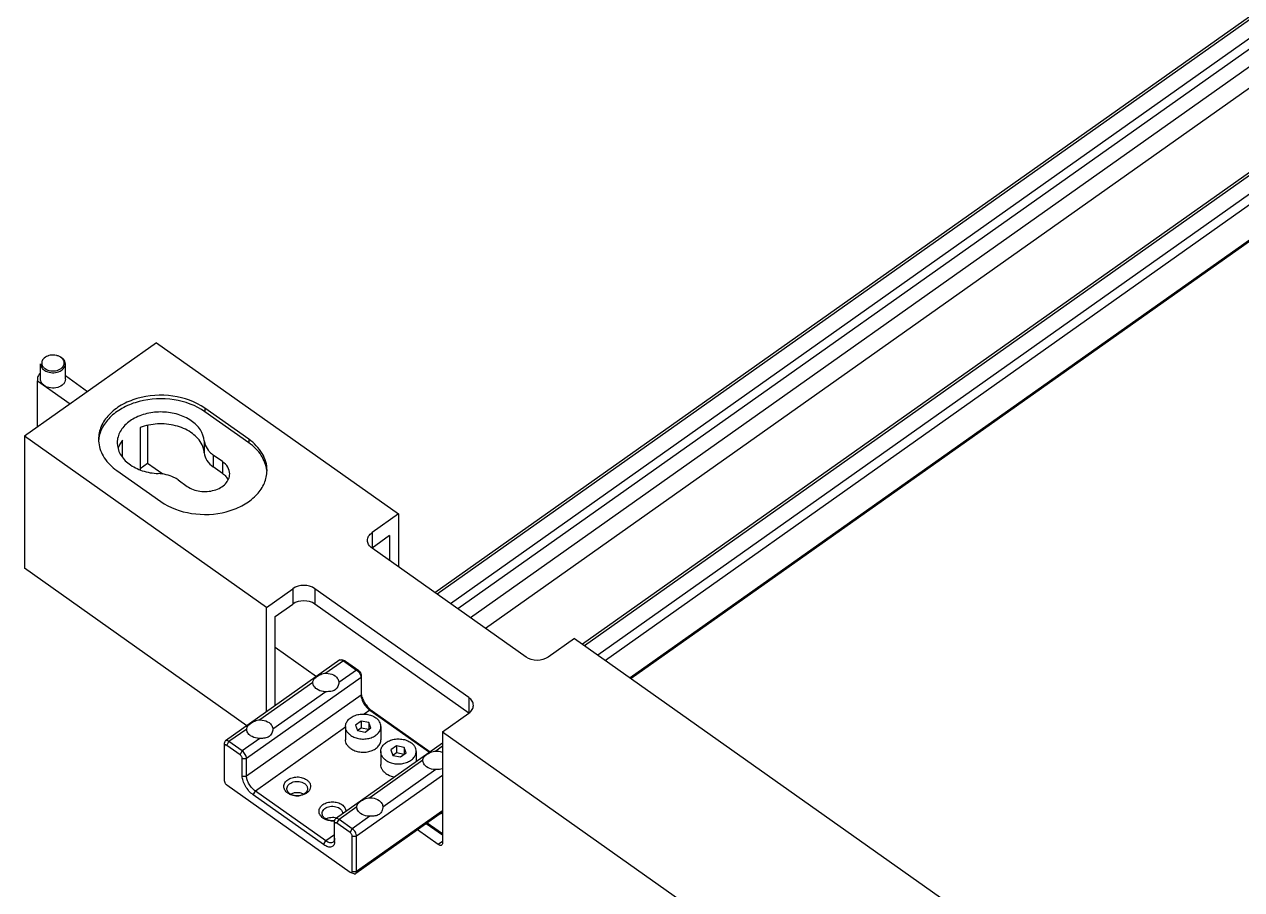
# Model space of a CAD drawing. Header units: millimetres. Extents: x 562 to 17351, y 2396 to 6995.
# Drawn here: x 8824.9 to 9020.4, y 3117.8 to 3256.8 of the extents above; entities that cross this region are included whole.
import ezdxf

# ---------------------------------------------------------------- set-up
doc = ezdxf.new("R2010")
doc.units = ezdxf.units.MM
doc.layers.add('02___PRT_ALL_AXES', color=7, linetype='Continuous')

msp = doc.modelspace()

# ---------------------------------------------------------------- linework, layer by layer
at = {"color": 7, "linetype": 'Continuous'}
for p, q in [((9276.478, 3438.18), (8890.831, 3165.487)), ((9279.884, 3435.364), (8894.525, 3162.874)), ((9279.884, 3432.535), (8896.525, 3161.46)), ((9277.397, 3427.363), (8898.939, 3159.753)), ((9292.965, 3424.839), (8914.519, 3157.237)), ((9292.965, 3419.614), (8918.213, 3154.624)), ((9292.965, 3413.957), (8922.213, 3151.796)), ((9292.965, 3413.732), (8922.372, 3151.683)), ((8846.074, 3205.635), (8884.965, 3178.135)), ((8826.957, 3192.117), (8826.957, 3199.518)), ((8853.852, 3195.135), (8853.852, 3194.569)), ((8860.923, 3190.135), (8853.852, 3195.135)), ((8860.923, 3189.569), (8853.852, 3194.569)), ((8843.452, 3192.014), (8843.452, 3185.263)), ((8844.659, 3192.346), (8844.659, 3186.25)), ((8824.86, 3190.635), (8824.86, 3169.421)), ((8863.751, 3163.135), (8824.86, 3190.635)), ((8840.623, 3187.278), (8840.623, 3190.014)), ((8860.923, 3190.135), (8860.923, 3189.569)), ((8853.767, 3189.879), (8853.767, 3187.97)), ((8844.659, 3186.25), (8843.452, 3185.396)), ((8847.09, 3184.531), (8844.659, 3186.25)), ((8855.222, 3187.6), (8855.222, 3185.691)), ((8856.68, 3186.569), (8855.222, 3187.6)), ((8856.68, 3186.569), (8856.68, 3184.66)), ((8839.71, 3185.135), (8846.781, 3180.135)), ((8856.68, 3184.66), (8855.222, 3185.691)), ((8849.565, 3183.6), (8851.023, 3182.569)), ((8884.965, 3178.135), (8880.722, 3175.135)), ((8884.965, 3178.135), (8884.965, 3169.635)), ((8880.722, 3175.135), (8880.722, 3172.66)), ((8883.55, 3174.66), (8880.722, 3172.66)), ((8883.55, 3174.66), (8883.55, 3170.635)), ((8905.471, 3155.135), (8880.722, 3172.635)), ((8860.628, 3144.13), (8824.86, 3169.421)), ((8863.751, 3163.135), (8867.994, 3166.135)), ((8867.994, 3166.135), (8867.994, 3163.66)), ((8871.529, 3166.135), (8871.529, 3163.66)), ((8896.278, 3148.635), (8871.529, 3166.135)), ((8863.751, 3146.339), (8863.751, 3163.135)), ((8865.166, 3161.66), (8867.994, 3163.66)), ((8896.278, 3146.16), (8871.529, 3163.66)), ((8865.166, 3147.339), (8865.166, 3161.66)), ((8865.166, 3156.75), (8871.82, 3152.044)), ((8913.249, 3158.135), (8909.006, 3155.135)), ((8913.249, 3158.135), (9012.244, 3088.135)), ((8875.548, 3154.68), (8857.164, 3141.68)), ((8876.126, 3154.571), (8873.276, 3152.556)), ((8878.247, 3153.071), (8875.397, 3151.056)), ((8876.361, 3154.53), (8875.89, 3154.697)), ((8876.126, 3154.571), (8878.247, 3153.071)), ((8876.479, 3154.467), (8876.126, 3154.571)), ((8876.361, 3154.53), (8876.479, 3154.467)), ((8876.479, 3154.467), (8878.601, 3152.967)), ((8878.601, 3152.967), (8878.247, 3153.071)), ((8878.954, 3151.864), (8860.569, 3138.864)), ((8878.954, 3152.364), (8878.954, 3149.035)), ((8878.954, 3149.035), (8860.569, 3136.035)), ((8896.278, 3148.635), (8896.278, 3146.16)), ((8880.368, 3146.621), (8879.481, 3145.994)), ((8880.368, 3146.621), (8889.937, 3139.855)), ((8880.722, 3146.518), (8880.368, 3146.621)), ((8880.722, 3146.518), (8890.041, 3139.928)), ((8892.036, 3143.135), (8896.278, 3146.135)), ((8860.591, 3143.586), (8857.741, 3141.571)), ((8876.468, 3143.863), (8861.984, 3133.621)), ((8878.974, 3144.874), (8878.062, 3144.229)), ((8878.062, 3144.229), (8878.396, 3143.348)), ((8878.396, 3143.348), (8879.642, 3143.111)), ((8878.974, 3143.742), (8878.411, 3143.345)), ((8878.974, 3144.874), (8878.974, 3143.742)), ((8880.22, 3144.638), (8878.974, 3144.874)), ((8880.204, 3143.509), (8878.974, 3143.742)), ((8879.642, 3143.111), (8880.554, 3143.756)), ((8880.22, 3144.638), (8880.22, 3143.52)), ((8880.554, 3143.756), (8880.22, 3144.638)), ((8892.036, 3143.135), (8892.036, 3125.245)), ((8892.036, 3143.135), (8991.031, 3073.135)), ((8857.034, 3135.207), (8857.034, 3141.364)), ((8857.387, 3140.967), (8857.741, 3141.571)), ((8859.862, 3140.071), (8857.741, 3141.571)), ((8862.712, 3142.086), (8859.862, 3140.071)), ((8892.036, 3141.339), (8874.841, 3129.18)), ((8859.509, 3139.467), (8857.387, 3140.967)), ((8859.509, 3139.467), (8859.862, 3140.071)), ((8884.631, 3140.874), (8883.718, 3140.229)), ((8883.718, 3140.229), (8884.052, 3139.348)), ((8884.052, 3139.348), (8885.298, 3139.111)), ((8884.631, 3139.742), (8884.068, 3139.345)), ((8884.631, 3140.874), (8884.631, 3139.742)), ((8885.877, 3140.638), (8884.631, 3140.874)), ((8885.861, 3139.509), (8884.631, 3139.742)), ((8885.298, 3139.111), (8886.211, 3139.756)), ((8886.211, 3139.756), (8885.877, 3140.638)), ((8885.877, 3140.638), (8885.877, 3139.52)), ((8892.036, 3140.821), (8890.954, 3140.056)), ((8859.862, 3136.035), (8859.862, 3138.864)), ((8859.862, 3138.864), (8860.569, 3138.864)), ((8860.569, 3136.035), (8860.569, 3138.864)), ((8859.862, 3136.035), (8860.569, 3136.035)), ((8892.036, 3136.114), (8878.247, 3126.364)), ((8857.387, 3134.603), (8877.186, 3120.603)), ((8861.63, 3133.018), (8861.984, 3133.621)), ((8873.297, 3125.621), (8861.984, 3133.621)), ((8872.944, 3125.018), (8861.63, 3133.018)), ((8878.268, 3131.086), (8875.419, 3129.071)), ((8880.39, 3129.586), (8877.54, 3127.571)), ((8892.036, 3130.232), (8878.117, 3120.39)), ((8892.036, 3130.457), (8878.247, 3120.707)), ((8874.711, 3125.535), (8874.711, 3128.864)), ((8875.065, 3128.467), (8875.419, 3129.071)), ((8877.186, 3126.967), (8875.065, 3128.467)), ((8877.54, 3127.571), (8875.419, 3129.071)), ((8877.186, 3126.967), (8877.54, 3127.571)), ((8891.328, 3125.038), (8888.009, 3127.385)), ((8892.036, 3126.538), (8889.423, 3128.385)), ((8892.036, 3126.75), (8889.573, 3128.491)), ((8872.944, 3125.018), (8873.297, 3125.621)), ((8874.711, 3126.621), (8873.297, 3125.621)), ((8877.54, 3120.707), (8877.54, 3126.364)), ((8877.54, 3126.364), (8878.247, 3126.364)), ((8878.247, 3120.707), (8878.247, 3126.364)), ((8892.036, 3125.538), (8891.328, 3125.038)), ((8877.186, 3120.603), (8877.304, 3120.54)), ((8877.304, 3120.54), (8877.776, 3120.374)), ((8877.54, 3120.707), (8878.247, 3120.707))]:
    msp.add_line(p, q, dxfattribs=at)
for centre, radius, start, end in [((8829.457, 3201.125), 2.532, 88.18705, 94.73329), ((8829.397, 3201.413), 2.237, 105.30595, 107.91635), ((8829.501, 3201.363), 2.29, 73.64862, 76.64474), ((8841.787, 3190.134), 5.006, 179.99627, 186.34594), ((8843.303, 3189.569), 3.522, 171.71982, 179.99494), ((8843.346, 3189.562), 3.566, 168.3833, 171.71418), ((8843.515, 3187.613), 3.739, 160.48877, 164.51294), ((8843.724, 3187.535), 3.962, 153.0691, 160.43979), ((8857.134, 3190.544), 3.495, 218.3718, 220.59636), ((8858.824, 3185.136), 5.028, 353.60323, 359.98333), ((8855.237, 3182.372), 2.687, 35.82479, 38.31421), ((8868.516, 3135.242), 2.361, 244.23264, 245.3302), ((8868.701, 3135.886), 3.035, 265.61615, 269.44631), ((8868.701, 3135.885), 3.034, 269.44176, 273.01468), ((8868.702, 3135.871), 3.02, 273.01721, 274.60457), ((8875.181, 3130.018), 0.827, 359.09334, 359.99965), ((8891.035, 3132.788), 2.909, 282.03964, 290.42742), ((8874.172, 3131.242), 2.361, 244.23264, 245.3302), ((8874.358, 3131.886), 3.035, 265.61615, 269.44631), ((8874.358, 3131.885), 3.034, 269.44176, 273.01468), ((8874.359, 3131.871), 3.02, 273.01721, 274.60457), ((8874.36, 3131.852), 3.001, 274.60335, 276.72338)]:
    msp.add_arc(centre, radius, start, end, dxfattribs=at)
for points in [[(8829.248, 3203.649), (8829.099, 3203.636), (8828.95, 3203.611), (8828.806, 3203.571)], [(8830.03, 3203.591), (8829.869, 3203.629), (8829.703, 3203.651), (8829.537, 3203.656)], [(8840.623, 3190.014), (8840.459, 3189.8), (8840.313, 3189.57), (8840.191, 3189.329)], [(8857.415, 3183.944), (8857.488, 3183.843), (8857.554, 3183.737), (8857.611, 3183.626)], [(8871.529, 3166.135), (8871.028, 3166.489), (8869.762, 3166.816), (8868.495, 3166.489), (8867.994, 3166.135)], [(8871.529, 3163.66), (8871.028, 3164.014), (8869.762, 3164.341), (8868.495, 3164.014), (8867.994, 3163.66)], [(8909.006, 3155.135), (8908.505, 3154.78), (8907.238, 3154.454), (8905.972, 3154.78), (8905.471, 3155.135)]]:
    msp.add_open_spline(points, degree=3, dxfattribs=at)
for points, knots in [([(8827.457, 3202.243), (8827.457, 3202.056), (8827.578, 3201.654), (8827.871, 3201.365), (8828.042, 3201.243)], [0, 0, 0, 0, 0.4710056, 1, 1, 1, 1]), ([(8827.794, 3202.872), (8827.708, 3202.726), (8827.605, 3202.385), (8827.708, 3202.043), (8827.794, 3201.897)], [0, 0, 0, 0, 0.4999988, 1, 1, 1, 1]), ([(8828.708, 3203.542), (8828.608, 3203.51), (8828.255, 3203.368), (8827.934, 3203.111), (8827.794, 3202.872)], [0, 0, 0, 0, 0.274632, 1, 1, 1, 1]), ([(8827.794, 3201.897), (8827.817, 3201.858), (8827.923, 3201.7), (8828.066, 3201.568), (8828.184, 3201.485)], [0, 0, 0, 0, 0.2386225, 1, 1, 1, 1]), ([(8828.184, 3201.485), (8828.452, 3201.295), (8829.12, 3201.064), (8830.125, 3201.133), (8830.977, 3201.561), (8831.257, 3202.128), (8831.257, 3202.385)], [0, 0, 0, 0, 0.264104, 0.5434729, 0.7937769, 1, 1, 1, 1]), ([(8830.729, 3203.285), (8830.687, 3203.314), (8830.505, 3203.43), (8830.303, 3203.514), (8830.146, 3203.56)], [0, 0, 0, 0, 0.2391799, 1, 1, 1, 1]), ([(8830.871, 3203.243), (8830.829, 3203.273), (8830.651, 3203.388), (8830.455, 3203.474), (8830.302, 3203.525)], [0, 0, 0, 0, 0.2402089, 1, 1, 1, 1]), ([(8830.604, 3201.085), (8830.844, 3201.204), (8831.265, 3201.51), (8831.456, 3202.013), (8831.457, 3202.243)], [0, 0, 0, 0, 0.5381682, 1, 1, 1, 1]), ([(8831.12, 3202.872), (8831.097, 3202.911), (8830.99, 3203.069), (8830.848, 3203.201), (8830.729, 3203.285)], [0, 0, 0, 0, 0.2386225, 1, 1, 1, 1]), ([(8831.269, 3202.841), (8831.244, 3202.879), (8831.131, 3203.031), (8830.988, 3203.16), (8830.871, 3203.243)], [0, 0, 0, 0, 0.2396466, 1, 1, 1, 1]), ([(8831.257, 3202.385), (8831.257, 3202.511), (8831.219, 3202.683), (8831.142, 3202.834), (8831.12, 3202.872)], [0, 0, 0, 0, 0.7409916, 1, 1, 1, 1]), ([(8831.457, 3202.243), (8831.457, 3202.399), (8831.404, 3202.613), (8831.299, 3202.795), (8831.269, 3202.841)], [0, 0, 0, 0, 0.739199, 1, 1, 1, 1]), ([(8828.042, 3201.243), (8828.215, 3201.121), (8829.012, 3200.738), (8830.007, 3200.789), (8830.604, 3201.085)], [0, 0, 0, 0, 0.2413032, 1, 1, 1, 1]), ([(8853.852, 3195.135), (8852.362, 3196.188), (8848.663, 3197.468), (8843.877, 3197.152), (8840.45, 3195.739), (8838.433, 3194.211), (8837.101, 3192.299), (8836.781, 3190.834), (8836.781, 3190.135)], [0, 0, 0, 0, 0.2624877, 0.5402325, 0.6713336, 0.7912002, 0.8994243, 1, 1, 1, 1]), ([(8853.852, 3194.569), (8852.413, 3195.586), (8848.854, 3196.853), (8844.219, 3196.635), (8840.837, 3195.373), (8838.786, 3193.973), (8837.346, 3192.197), (8836.887, 3190.8), (8836.811, 3190.12)], [0, 0, 0, 0, 0.2601627, 0.5364167, 0.6679691, 0.7891379, 0.8988825, 1, 1, 1, 1]), ([(8853.767, 3189.879), (8853.712, 3190.496), (8853.226, 3191.784), (8851.67, 3193.262), (8849.53, 3194.238), (8847.063, 3194.622), (8844.561, 3194.377), (8842.325, 3193.525), (8840.619, 3192.152), (8839.981, 3190.899), (8839.853, 3190.28)], [0, 0, 0, 0, 0.1044857, 0.2215808, 0.3535203, 0.4952884, 0.6381133, 0.7728565, 0.8933677, 1, 1, 1, 1]), ([(8853.263, 3189.529), (8852.869, 3190.212), (8851.61, 3191.442), (8849.566, 3192.285), (8847.713, 3192.602), (8845.785, 3192.641), (8844.342, 3192.354), (8843.452, 3192.014)], [0, 0, 0, 0, 0.2181887, 0.4678751, 0.6012068, 0.7363988, 1, 1, 1, 1]), ([(8863.852, 3185.135), (8863.852, 3185.599), (8863.717, 3186.549), (8862.91, 3188.397), (8861.782, 3189.527), (8860.923, 3190.135)], [0, 0, 0, 0, 0.2324385, 0.4732743, 1, 1, 1, 1]), ([(8836.811, 3189.581), (8836.906, 3188.731), (8837.591, 3186.972), (8838.93, 3185.686), (8839.71, 3185.135)], [0, 0, 0, 0, 0.4723567, 1, 1, 1, 1]), ([(8839.781, 3189.569), (8839.781, 3188.94), (8840.169, 3187.593), (8841.679, 3186.014), (8843.827, 3184.956), (8845.482, 3184.667), (8846.342, 3184.629)], [0, 0, 0, 0, 0.2106232, 0.4454948, 0.7117603, 1, 1, 1, 1]), ([(8853.767, 3187.97), (8853.755, 3188.104), (8853.675, 3188.647), (8853.47, 3189.17), (8853.263, 3189.529)], [0, 0, 0, 0, 0.2448502, 1, 1, 1, 1]), ([(8853.767, 3189.879), (8853.779, 3189.747), (8853.87, 3189.205), (8854.136, 3188.699), (8854.394, 3188.374)], [0, 0, 0, 0, 0.2419751, 1, 1, 1, 1]), ([(8854.48, 3188.269), (8854.533, 3188.208), (8854.758, 3187.962), (8855.016, 3187.746), (8855.222, 3187.6)], [0, 0, 0, 0, 0.2425458, 1, 1, 1, 1]), ([(8863.821, 3185.12), (8863.727, 3185.97), (8863.043, 3187.73), (8861.703, 3189.017), (8860.923, 3189.569)], [0, 0, 0, 0, 0.4723334, 1, 1, 1, 1]), ([(8853.767, 3187.97), (8853.806, 3187.536), (8854.142, 3186.631), (8854.824, 3185.972), (8855.222, 3185.691)], [0, 0, 0, 0, 0.4720715, 1, 1, 1, 1]), ([(8857.852, 3184.569), (8857.852, 3184.944), (8857.61, 3185.748), (8857.024, 3186.326), (8856.68, 3186.569)], [0, 0, 0, 0, 0.4710031, 1, 1, 1, 1]), ([(8849.565, 3183.6), (8849.346, 3183.755), (8848.361, 3184.33), (8847.21, 3184.59), (8846.342, 3184.629)], [0, 0, 0, 0, 0.2359216, 1, 1, 1, 1]), ([(8846.781, 3180.135), (8848.218, 3179.118), (8851.776, 3177.851), (8856.409, 3178.068), (8859.79, 3179.328), (8861.842, 3180.726), (8863.283, 3182.5), (8863.744, 3183.896), (8863.82, 3184.576)], [0, 0, 0, 0, 0.2601275, 0.5363585, 0.6679172, 0.7891048, 0.8988718, 1, 1, 1, 1]), ([(8851.023, 3182.569), (8851.619, 3182.148), (8853.099, 3181.635), (8855.013, 3181.762), (8856.384, 3182.327), (8857.191, 3182.938), (8857.724, 3183.703), (8857.852, 3184.289), (8857.852, 3184.569)], [0, 0, 0, 0, 0.262498, 0.5402364, 0.6713352, 0.7912006, 0.8994229, 1, 1, 1, 1]), ([(8856.68, 3184.66), (8856.745, 3184.614), (8856.987, 3184.431), (8857.205, 3184.214), (8857.345, 3184.038)], [0, 0, 0, 0, 0.2587989, 1, 1, 1, 1]), ([(8879.99, 3173.885), (8879.99, 3174.119), (8880.141, 3174.622), (8880.507, 3174.983), (8880.722, 3175.135)], [0, 0, 0, 0, 0.4710073, 1, 1, 1, 1]), ([(8880.722, 3172.635), (8880.507, 3172.787), (8880.141, 3173.148), (8879.99, 3173.65), (8879.99, 3173.885)], [0, 0, 0, 0, 0.5289927, 1, 1, 1, 1]), ([(8875.548, 3154.68), (8875.592, 3154.711), (8875.712, 3154.745), (8875.829, 3154.719), (8875.89, 3154.697)], [0, 0, 0, 0, 0.4503608, 1, 1, 1, 1]), ([(8875.89, 3154.697), (8875.909, 3154.69), (8875.992, 3154.657), (8876.07, 3154.611), (8876.126, 3154.571)], [0, 0, 0, 0, 0.2310159, 1, 1, 1, 1]), ([(8878.247, 3153.071), (8878.346, 3153.001), (8878.533, 3152.827), (8878.754, 3152.522), (8878.907, 3152.196), (8878.954, 3151.968), (8878.954, 3151.864)], [0, 0, 0, 0, 0.2536839, 0.5246502, 0.7823224, 1, 1, 1, 1]), ([(8878.601, 3152.967), (8878.65, 3152.932), (8878.743, 3152.846), (8878.854, 3152.693), (8878.93, 3152.53), (8878.954, 3152.416), (8878.954, 3152.364)], [0, 0, 0, 0, 0.2536946, 0.5246461, 0.782314, 1, 1, 1, 1]), ([(8878.954, 3149.535), (8878.954, 3149.497), (8878.959, 3149.336), (8878.984, 3149.175), (8879.01, 3149.054)], [0, 0, 0, 0, 0.2349498, 1, 1, 1, 1]), ([(8878.954, 3149.035), (8878.954, 3148.827), (8879.049, 3148.371), (8879.354, 3147.719), (8879.797, 3147.108), (8880.17, 3146.762), (8880.368, 3146.621)], [0, 0, 0, 0, 0.2176657, 0.4753503, 0.746329, 1, 1, 1, 1]), ([(8879.01, 3149.054), (8879.062, 3148.815), (8879.235, 3148.326), (8879.623, 3147.639), (8880.12, 3147.016), (8880.515, 3146.664), (8880.722, 3146.518)], [0, 0, 0, 0, 0.2357821, 0.4946419, 0.7563119, 1, 1, 1, 1]), ([(8897.01, 3147.385), (8897.01, 3147.619), (8896.859, 3148.122), (8896.493, 3148.483), (8896.278, 3148.635)], [0, 0, 0, 0, 0.4710073, 1, 1, 1, 1]), ([(8896.278, 3146.135), (8896.493, 3146.287), (8896.859, 3146.648), (8897.01, 3147.15), (8897.01, 3147.385)], [0, 0, 0, 0, 0.5289927, 1, 1, 1, 1]), ([(8857.164, 3141.68), (8857.12, 3141.65), (8857.048, 3141.548), (8857.034, 3141.428), (8857.034, 3141.364)], [0, 0, 0, 0, 0.4502563, 1, 1, 1, 1]), ([(8857.387, 3140.967), (8857.346, 3140.997), (8857.268, 3141.041), (8857.157, 3141.053), (8857.091, 3141.021), (8857.057, 3140.98), (8857.037, 3140.926), (8857.034, 3140.885), (8857.034, 3140.864)], [0, 0, 0, 0, 0.3120356, 0.547955, 0.6494763, 0.7525165, 0.8674709, 1, 1, 1, 1]), ([(8857.741, 3141.571), (8857.688, 3141.608), (8857.585, 3141.671), (8857.426, 3141.727), (8857.281, 3141.736), (8857.197, 3141.704), (8857.164, 3141.68)], [0, 0, 0, 0, 0.3121939, 0.5798809, 0.8042021, 1, 1, 1, 1]), ([(8859.862, 3138.864), (8859.862, 3138.916), (8859.839, 3139.03), (8859.762, 3139.193), (8859.651, 3139.346), (8859.558, 3139.432), (8859.509, 3139.467)], [0, 0, 0, 0, 0.217686, 0.4753539, 0.7463054, 1, 1, 1, 1]), ([(8860.569, 3138.864), (8860.569, 3138.968), (8860.522, 3139.196), (8860.369, 3139.522), (8860.148, 3139.827), (8859.962, 3140.001), (8859.862, 3140.071)], [0, 0, 0, 0, 0.2176776, 0.4753498, 0.7463161, 1, 1, 1, 1]), ([(8857.034, 3135.207), (8857.034, 3135.155), (8857.057, 3135.041), (8857.134, 3134.878), (8857.245, 3134.725), (8857.338, 3134.639), (8857.387, 3134.603)], [0, 0, 0, 0, 0.217686, 0.4753539, 0.7463054, 1, 1, 1, 1]), ([(8861.63, 3133.018), (8861.382, 3133.193), (8860.916, 3133.627), (8860.362, 3134.39), (8860.032, 3135.096), (8859.889, 3135.65), (8859.862, 3135.912), (8859.862, 3136.035)], [0, 0, 0, 0, 0.2535029, 0.5243167, 0.7818433, 0.8971245, 1, 1, 1, 1]), ([(8861.984, 3133.621), (8861.785, 3133.762), (8861.413, 3134.108), (8860.969, 3134.719), (8860.664, 3135.371), (8860.569, 3135.827), (8860.569, 3136.035)], [0, 0, 0, 0, 0.253671, 0.5246497, 0.7823343, 1, 1, 1, 1]), ([(8867.181, 3133.296), (8866.996, 3133.427), (8866.754, 3133.67), (8866.58, 3134.067), (8866.537, 3134.371), (8866.58, 3134.675), (8866.707, 3134.965), (8866.91, 3135.23), (8867.282, 3135.546), (8867.888, 3135.819), (8868.701, 3135.929), (8869.514, 3135.82), (8870.011, 3135.595), (8870.221, 3135.446)], [0, 0, 0, 0, 0.1172977, 0.1709382, 0.222701, 0.2744631, 0.3281051, 0.3850573, 0.4460644, 0.5794121, 0.7230314, 0.8666503, 1, 1, 1, 1]), ([(8867.051, 3134.018), (8867.051, 3134.133), (8867.104, 3134.375), (8867.324, 3134.69), (8867.657, 3134.942), (8868.073, 3135.114), (8868.541, 3135.195), (8869.164, 3135.175), (8869.622, 3135.016), (8869.868, 3134.843)], [0, 0, 0, 0, 0.100421, 0.2084788, 0.3281628, 0.459062, 0.597485, 0.7379147, 1, 1, 1, 1]), ([(8870.221, 3135.446), (8870.356, 3135.351), (8870.593, 3135.135), (8870.822, 3134.727), (8870.877, 3134.282), (8870.75, 3133.847), (8870.461, 3133.463), (8869.882, 3133.041), (8869.325, 3132.891), (8868.944, 3132.861)], [0, 0, 0, 0, 0.1260273, 0.2406837, 0.3490645, 0.4590863, 0.5778882, 0.7088776, 1, 1, 1, 1]), ([(8867.534, 3133.193), (8867.393, 3133.293), (8867.206, 3133.479), (8867.073, 3133.784), (8867.051, 3133.941), (8867.051, 3134.018)], [0, 0, 0, 0, 0.526714, 0.7675653, 1, 1, 1, 1]), ([(8867.489, 3133.115), (8867.462, 3133.129), (8867.355, 3133.183), (8867.253, 3133.245), (8867.181, 3133.296)], [0, 0, 0, 0, 0.2556032, 1, 1, 1, 1]), ([(8870.351, 3134.018), (8870.351, 3133.902), (8870.298, 3133.661), (8870.078, 3133.345), (8869.746, 3133.093), (8869.329, 3132.921), (8868.861, 3132.84), (8868.239, 3132.861), (8867.78, 3133.019), (8867.534, 3133.193)], [0, 0, 0, 0, 0.100421, 0.2084788, 0.3281628, 0.459062, 0.597485, 0.7379147, 1, 1, 1, 1]), ([(8869.868, 3134.843), (8870.01, 3134.742), (8870.196, 3134.556), (8870.329, 3134.251), (8870.351, 3134.094), (8870.351, 3134.018)], [0, 0, 0, 0, 0.526714, 0.7675653, 1, 1, 1, 1]), ([(8868.469, 3132.86), (8868.386, 3132.866), (8868.065, 3132.904), (8867.749, 3132.996), (8867.53, 3133.096)], [0, 0, 0, 0, 0.2570392, 1, 1, 1, 1]), ([(8872.838, 3129.296), (8872.653, 3129.427), (8872.41, 3129.67), (8872.237, 3130.067), (8872.194, 3130.371), (8872.237, 3130.675), (8872.364, 3130.965), (8872.567, 3131.23), (8872.939, 3131.546), (8873.544, 3131.819), (8874.358, 3131.929), (8875.171, 3131.82), (8875.668, 3131.595), (8875.878, 3131.446)], [0, 0, 0, 0, 0.1172977, 0.1709382, 0.222701, 0.2744631, 0.3281051, 0.3850573, 0.4460644, 0.5794121, 0.7230314, 0.8666503, 1, 1, 1, 1]), ([(8875.878, 3131.446), (8876.065, 3131.314), (8876.311, 3131.067), (8876.483, 3130.662), (8876.509, 3130.455), (8876.508, 3130.353)], [0, 0, 0, 0, 0.5267601, 0.7674883, 1, 1, 1, 1]), ([(8872.708, 3130.018), (8872.708, 3130.133), (8872.761, 3130.375), (8872.981, 3130.69), (8873.313, 3130.942), (8873.73, 3131.114), (8874.198, 3131.195), (8874.82, 3131.175), (8875.279, 3131.016), (8875.525, 3130.843)], [0, 0, 0, 0, 0.100421, 0.2084788, 0.3281628, 0.459062, 0.597485, 0.7379147, 1, 1, 1, 1]), ([(8873.191, 3129.193), (8873.049, 3129.293), (8872.863, 3129.479), (8872.73, 3129.784), (8872.708, 3129.941), (8872.708, 3130.018)], [0, 0, 0, 0, 0.526714, 0.7675653, 1, 1, 1, 1]), ([(8875.525, 3130.843), (8875.666, 3130.742), (8875.853, 3130.556), (8875.986, 3130.251), (8876.008, 3130.094), (8876.008, 3130.018)], [0, 0, 0, 0, 0.526714, 0.7675653, 1, 1, 1, 1]), ([(8873.146, 3129.115), (8873.119, 3129.129), (8873.012, 3129.183), (8872.91, 3129.245), (8872.838, 3129.296)], [0, 0, 0, 0, 0.2556032, 1, 1, 1, 1]), ([(8874.126, 3128.86), (8874.043, 3128.866), (8873.721, 3128.904), (8873.405, 3128.996), (8873.187, 3129.096)], [0, 0, 0, 0, 0.2570392, 1, 1, 1, 1]), ([(8874.71, 3128.878), (8874.575, 3128.857), (8874.053, 3128.823), (8873.507, 3128.969), (8873.191, 3129.193)], [0, 0, 0, 0, 0.2614859, 1, 1, 1, 1]), ([(8874.841, 3129.18), (8874.798, 3129.15), (8874.726, 3129.048), (8874.711, 3128.928), (8874.711, 3128.864)], [0, 0, 0, 0, 0.4502563, 1, 1, 1, 1]), ([(8875.065, 3128.467), (8875.024, 3128.497), (8874.946, 3128.541), (8874.834, 3128.553), (8874.769, 3128.521), (8874.735, 3128.48), (8874.715, 3128.426), (8874.711, 3128.385), (8874.711, 3128.364)], [0, 0, 0, 0, 0.3120356, 0.547955, 0.6494763, 0.7525165, 0.8674709, 1, 1, 1, 1]), ([(8875.419, 3129.071), (8875.366, 3129.108), (8875.262, 3129.171), (8875.104, 3129.227), (8874.959, 3129.236), (8874.874, 3129.204), (8874.841, 3129.18)], [0, 0, 0, 0, 0.3121939, 0.5798809, 0.8042021, 1, 1, 1, 1]), ([(8878.247, 3126.364), (8878.247, 3126.468), (8878.2, 3126.696), (8878.047, 3127.022), (8877.825, 3127.327), (8877.639, 3127.501), (8877.54, 3127.571)], [0, 0, 0, 0, 0.2176776, 0.4753498, 0.7463161, 1, 1, 1, 1]), ([(8874.711, 3125.535), (8874.711, 3125.428), (8874.694, 3125.226), (8874.596, 3124.955), (8874.425, 3124.751), (8874.191, 3124.634), (8873.911, 3124.608), (8873.601, 3124.667), (8873.27, 3124.806), (8873.054, 3124.94), (8872.944, 3125.018)], [0, 0, 0, 0, 0.1322022, 0.2466173, 0.3493212, 0.4504961, 0.5609635, 0.6880413, 0.8345774, 1, 1, 1, 1]), ([(8874.452, 3125.402), (8874.386, 3125.356), (8874.216, 3125.292), (8873.926, 3125.309), (8873.61, 3125.422), (8873.403, 3125.547), (8873.297, 3125.621)], [0, 0, 0, 0, 0.1957898, 0.4201364, 0.6877692, 1, 1, 1, 1]), ([(8874.609, 3125.579), (8874.599, 3125.561), (8874.557, 3125.494), (8874.5, 3125.436), (8874.452, 3125.402)], [0, 0, 0, 0, 0.2589637, 1, 1, 1, 1]), ([(8874.711, 3126.035), (8874.711, 3125.992), (8874.704, 3125.835), (8874.664, 3125.677), (8874.609, 3125.579)], [0, 0, 0, 0, 0.2780154, 1, 1, 1, 1]), ([(8877.54, 3126.364), (8877.54, 3126.416), (8877.516, 3126.53), (8877.44, 3126.693), (8877.329, 3126.846), (8877.236, 3126.932), (8877.186, 3126.967)], [0, 0, 0, 0, 0.217686, 0.4753539, 0.7463054, 1, 1, 1, 1]), ([(8891.906, 3124.928), (8891.873, 3124.905), (8891.673, 3124.832), (8891.462, 3124.944), (8891.328, 3125.038)], [0, 0, 0, 0, 0.1989582, 1, 1, 1, 1]), ([(8892.036, 3125.245), (8892.036, 3125.211), (8892.028, 3125.096), (8891.973, 3124.976), (8891.906, 3124.928)], [0, 0, 0, 0, 0.2937594, 1, 1, 1, 1]), ([(8877.304, 3120.54), (8877.335, 3120.53), (8877.393, 3120.516), (8877.48, 3120.541), (8877.533, 3120.615), (8877.54, 3120.675), (8877.54, 3120.707)], [0, 0, 0, 0, 0.2748246, 0.4999876, 0.7251555, 1, 1, 1, 1]), ([(8877.776, 3120.374), (8877.836, 3120.352), (8877.954, 3120.326), (8878.074, 3120.36), (8878.117, 3120.39)], [0, 0, 0, 0, 0.5496392, 1, 1, 1, 1]), ([(8878.117, 3120.39), (8878.16, 3120.421), (8878.233, 3120.523), (8878.247, 3120.642), (8878.247, 3120.707)], [0, 0, 0, 0, 0.4502563, 1, 1, 1, 1])]:
    msp.add_open_spline(points, degree=3, knots=knots, dxfattribs=at)
at = {"layer": '02___PRT_ALL_AXES', "color": 7, "linetype": 'Continuous'}
for p, q in [((9272.127, 3434.586), (8891.197, 3165.228)), ((9274.248, 3433.086), (8893.318, 3163.728)), ((9289.805, 3422.086), (8914.885, 3156.978)), ((9291.926, 3420.586), (8917.006, 3155.478)), ((8846.074, 3205.635), (8824.86, 3190.635)), ((8827.457, 3199.768), (8827.457, 3202.243)), ((8831.457, 3199.768), (8831.457, 3202.243)), ((8826.957, 3199.768), (8826.982, 3199.518)), ((8831.457, 3200.354), (8835.031, 3197.826)), ((8826.982, 3192.135), (8826.982, 3199.518)), ((8826.982, 3199.518), (8832.203, 3195.826)), ((8871.197, 3151.086), (8862.669, 3145.056)), ((8871.197, 3151.071), (8871.197, 3151.086)), ((8875.397, 3151.071), (8875.397, 3151.056)), ((8873.319, 3149.586), (8864.791, 3143.556)), ((8860.591, 3143.571), (8860.591, 3143.586)), ((8864.791, 3143.571), (8864.791, 3143.556)), ((8876.468, 3143.993), (8876.468, 3141.871)), ((8882.148, 3143.993), (8882.148, 3141.871)), ((8882.125, 3139.993), (8882.125, 3137.871)), ((8887.805, 3139.993), (8887.805, 3138.347)), ((8888.875, 3138.586), (8880.347, 3132.556)), ((8888.875, 3138.571), (8888.875, 3138.586)), ((8890.996, 3137.086), (8882.468, 3131.056)), ((8878.268, 3131.071), (8878.268, 3131.086)), ((8882.468, 3131.071), (8882.468, 3131.056))]:
    msp.add_line(p, q, dxfattribs=at)
for points, knots in [([(8827.235, 3200.579), (8827.19, 3200.518), (8827.036, 3200.274), (8826.957, 3199.981), (8826.957, 3199.768)], [0, 0, 0, 0, 0.2622223, 1, 1, 1, 1]), ([(8828.042, 3198.768), (8827.871, 3198.89), (8827.578, 3199.179), (8827.457, 3199.581), (8827.457, 3199.768)], [0, 0, 0, 0, 0.5289237, 1, 1, 1, 1]), ([(8831.457, 3199.768), (8831.457, 3199.629), (8831.393, 3199.335), (8831.021, 3198.803), (8830.198, 3198.373), (8829.082, 3198.302), (8828.34, 3198.558), (8828.042, 3198.768)], [0, 0, 0, 0, 0.100794, 0.2092481, 0.4585995, 0.7369019, 1, 1, 1, 1]), ([(8871.197, 3151.086), (8871.199, 3151.175), (8871.225, 3151.35), (8871.357, 3151.587), (8871.561, 3151.793), (8871.822, 3151.992), (8872.133, 3152.192), (8872.601, 3152.438), (8873.005, 3152.554), (8873.276, 3152.556)], [0, 0, 0, 0, 0.0982219, 0.1911933, 0.2941076, 0.4153577, 0.5535162, 0.7007578, 1, 1, 1, 1]), ([(8871.812, 3150.021), (8871.632, 3150.148), (8871.395, 3150.386), (8871.226, 3150.774), (8871.197, 3150.973), (8871.197, 3151.071)], [0, 0, 0, 0, 0.5266914, 0.7675526, 1, 1, 1, 1]), ([(8873.276, 3152.556), (8873.415, 3152.557), (8873.94, 3152.524), (8874.465, 3152.345), (8874.782, 3152.121)], [0, 0, 0, 0, 0.2632055, 1, 1, 1, 1]), ([(8875.397, 3151.056), (8875.396, 3150.951), (8875.362, 3150.732), (8875.243, 3150.414), (8875.053, 3150.114), (8874.792, 3149.865), (8874.468, 3149.701), (8874.105, 3149.618), (8873.718, 3149.589), (8873.454, 3149.587), (8873.319, 3149.586)], [0, 0, 0, 0, 0.1087543, 0.2280387, 0.3513201, 0.4746565, 0.5979537, 0.725052, 0.8592408, 1, 1, 1, 1]), ([(8874.782, 3152.121), (8874.963, 3151.993), (8875.2, 3151.756), (8875.369, 3151.368), (8875.397, 3151.168), (8875.397, 3151.071)], [0, 0, 0, 0, 0.5266914, 0.7675526, 1, 1, 1, 1]), ([(8873.319, 3149.586), (8873.18, 3149.585), (8872.654, 3149.618), (8872.129, 3149.797), (8871.812, 3150.021)], [0, 0, 0, 0, 0.2632055, 1, 1, 1, 1]), ([(8860.591, 3143.586), (8860.592, 3143.675), (8860.618, 3143.85), (8860.75, 3144.087), (8860.954, 3144.293), (8861.216, 3144.492), (8861.526, 3144.692), (8861.994, 3144.938), (8862.398, 3145.054), (8862.669, 3145.056)], [0, 0, 0, 0, 0.0982219, 0.1911933, 0.2941076, 0.4153577, 0.5535162, 0.7007578, 1, 1, 1, 1]), ([(8862.669, 3145.056), (8862.808, 3145.057), (8863.334, 3145.024), (8863.859, 3144.845), (8864.176, 3144.621)], [0, 0, 0, 0, 0.2632055, 1, 1, 1, 1]), ([(8876.468, 3143.993), (8876.468, 3144.091), (8876.489, 3144.291), (8876.582, 3144.583), (8876.735, 3144.861), (8876.944, 3145.119), (8877.203, 3145.352), (8877.616, 3145.628), (8878.227, 3145.881), (8879.031, 3146.02), (8879.858, 3145.992), (8880.64, 3145.798), (8881.11, 3145.558), (8881.316, 3145.413)], [0, 0, 0, 0, 0.0497954, 0.1006346, 0.153414, 0.2087801, 0.2670873, 0.328405, 0.4589036, 0.5969031, 0.7369012, 0.872951, 1, 1, 1, 1]), ([(8882.148, 3143.993), (8882.148, 3144.124), (8882.109, 3144.394), (8881.942, 3144.777), (8881.673, 3145.127), (8881.443, 3145.323), (8881.316, 3145.413)], [0, 0, 0, 0, 0.2317397, 0.4718969, 0.726862, 1, 1, 1, 1]), ([(8861.206, 3142.521), (8861.025, 3142.648), (8860.788, 3142.886), (8860.619, 3143.274), (8860.591, 3143.473), (8860.591, 3143.571)], [0, 0, 0, 0, 0.5266914, 0.7675526, 1, 1, 1, 1]), ([(8864.791, 3143.556), (8864.789, 3143.451), (8864.755, 3143.232), (8864.636, 3142.914), (8864.447, 3142.614), (8864.186, 3142.365), (8863.861, 3142.201), (8863.498, 3142.118), (8863.112, 3142.089), (8862.847, 3142.087), (8862.712, 3142.086)], [0, 0, 0, 0, 0.1087543, 0.2280387, 0.3513201, 0.4746565, 0.5979537, 0.725052, 0.8592408, 1, 1, 1, 1]), ([(8864.176, 3144.621), (8864.356, 3144.493), (8864.593, 3144.256), (8864.762, 3143.868), (8864.791, 3143.668), (8864.791, 3143.571)], [0, 0, 0, 0, 0.5266914, 0.7675526, 1, 1, 1, 1]), ([(8877.299, 3142.573), (8877.173, 3142.662), (8876.942, 3142.858), (8876.673, 3143.208), (8876.506, 3143.591), (8876.468, 3143.861), (8876.468, 3143.993)], [0, 0, 0, 0, 0.273138, 0.5281031, 0.7682603, 1, 1, 1, 1]), ([(8877.299, 3142.573), (8877.505, 3142.427), (8877.976, 3142.187), (8878.757, 3141.993), (8879.584, 3141.965), (8880.388, 3142.104), (8880.999, 3142.357), (8881.412, 3142.633), (8881.672, 3142.866), (8881.88, 3143.124), (8882.033, 3143.402), (8882.127, 3143.694), (8882.148, 3143.894), (8882.148, 3143.993)], [0, 0, 0, 0, 0.127049, 0.2630988, 0.4030969, 0.5410964, 0.671595, 0.7329127, 0.7912199, 0.846586, 0.8993654, 0.9502046, 1, 1, 1, 1]), ([(8862.712, 3142.086), (8862.573, 3142.085), (8862.048, 3142.118), (8861.523, 3142.297), (8861.206, 3142.521)], [0, 0, 0, 0, 0.2632055, 1, 1, 1, 1]), ([(8877.299, 3140.451), (8877.173, 3140.541), (8876.942, 3140.737), (8876.673, 3141.087), (8876.506, 3141.469), (8876.468, 3141.739), (8876.468, 3141.871)], [0, 0, 0, 0, 0.273138, 0.5281031, 0.7682603, 1, 1, 1, 1]), ([(8877.299, 3140.451), (8877.505, 3140.306), (8877.976, 3140.065), (8878.757, 3139.872), (8879.584, 3139.844), (8880.388, 3139.983), (8880.999, 3140.236), (8881.412, 3140.512), (8881.672, 3140.745), (8881.88, 3141.003), (8882.033, 3141.281), (8882.127, 3141.572), (8882.148, 3141.772), (8882.148, 3141.871)], [0, 0, 0, 0, 0.127049, 0.2630988, 0.4030969, 0.5410964, 0.671595, 0.7329127, 0.7912199, 0.846586, 0.8993654, 0.9502046, 1, 1, 1, 1]), ([(8882.125, 3139.993), (8882.125, 3140.091), (8882.146, 3140.291), (8882.239, 3140.583), (8882.392, 3140.861), (8882.601, 3141.119), (8882.86, 3141.352), (8883.273, 3141.628), (8883.884, 3141.881), (8884.688, 3142.02), (8885.515, 3141.992), (8886.296, 3141.798), (8886.767, 3141.558), (8886.973, 3141.413)], [0, 0, 0, 0, 0.0497954, 0.1006346, 0.153414, 0.2087801, 0.2670873, 0.328405, 0.4589036, 0.5969031, 0.7369012, 0.872951, 1, 1, 1, 1]), ([(8887.805, 3139.993), (8887.805, 3140.124), (8887.766, 3140.394), (8887.599, 3140.777), (8887.33, 3141.127), (8887.1, 3141.323), (8886.973, 3141.413)], [0, 0, 0, 0, 0.2317397, 0.4718969, 0.726862, 1, 1, 1, 1]), ([(8882.956, 3138.573), (8882.829, 3138.662), (8882.599, 3138.858), (8882.33, 3139.208), (8882.163, 3139.591), (8882.125, 3139.861), (8882.125, 3139.993)], [0, 0, 0, 0, 0.273138, 0.5281031, 0.7682603, 1, 1, 1, 1]), ([(8882.956, 3138.573), (8883.162, 3138.427), (8883.633, 3138.187), (8884.414, 3137.993), (8885.241, 3137.965), (8886.045, 3138.104), (8886.656, 3138.357), (8887.069, 3138.633), (8887.328, 3138.866), (8887.537, 3139.124), (8887.69, 3139.402), (8887.783, 3139.694), (8887.805, 3139.894), (8887.805, 3139.993)], [0, 0, 0, 0, 0.127049, 0.2630988, 0.4030969, 0.5410964, 0.671595, 0.7329127, 0.7912199, 0.846586, 0.8993654, 0.9502046, 1, 1, 1, 1]), ([(8888.875, 3138.586), (8888.876, 3138.675), (8888.902, 3138.85), (8889.035, 3139.087), (8889.238, 3139.293), (8889.5, 3139.492), (8889.81, 3139.692), (8890.279, 3139.938), (8890.682, 3140.054), (8890.954, 3140.056)], [0, 0, 0, 0, 0.0982219, 0.1911933, 0.2941076, 0.4153577, 0.5535162, 0.7007578, 1, 1, 1, 1]), ([(8890.954, 3140.056), (8891.048, 3140.056), (8891.418, 3140.042), (8891.786, 3139.956), (8892.04, 3139.851)], [0, 0, 0, 0, 0.2559932, 1, 1, 1, 1]), ([(8882.956, 3136.451), (8882.829, 3136.541), (8882.599, 3136.737), (8882.33, 3137.087), (8882.163, 3137.469), (8882.125, 3137.739), (8882.125, 3137.871)], [0, 0, 0, 0, 0.273138, 0.5281031, 0.7682603, 1, 1, 1, 1]), ([(8889.49, 3137.521), (8889.31, 3137.648), (8889.073, 3137.886), (8888.903, 3138.274), (8888.875, 3138.473), (8888.875, 3138.571)], [0, 0, 0, 0, 0.5266914, 0.7675526, 1, 1, 1, 1]), ([(8890.996, 3137.086), (8890.858, 3137.085), (8890.332, 3137.118), (8889.807, 3137.297), (8889.49, 3137.521)], [0, 0, 0, 0, 0.2632055, 1, 1, 1, 1]), ([(8892.037, 3137.181), (8891.875, 3137.135), (8891.526, 3137.089), (8891.177, 3137.087), (8890.996, 3137.086)], [0, 0, 0, 0, 0.4824871, 1, 1, 1, 1]), ([(8882.956, 3136.451), (8883.054, 3136.382), (8883.486, 3136.119), (8883.98, 3135.967), (8884.361, 3135.909)], [0, 0, 0, 0, 0.2373321, 1, 1, 1, 1]), ([(8867.633, 3133.139), (8867.787, 3133.232), (8868.137, 3133.371), (8868.701, 3133.44), (8869.265, 3133.371), (8869.615, 3133.232), (8869.77, 3133.139)], [0, 0, 0, 0, 0.242463, 0.499971, 0.7574808, 1, 1, 1, 1]), ([(8878.268, 3131.086), (8878.27, 3131.175), (8878.296, 3131.35), (8878.428, 3131.587), (8878.632, 3131.793), (8878.893, 3131.992), (8879.204, 3132.192), (8879.672, 3132.438), (8880.076, 3132.554), (8880.347, 3132.556)], [0, 0, 0, 0, 0.0982219, 0.1911933, 0.2941076, 0.4153577, 0.5535162, 0.7007578, 1, 1, 1, 1]), ([(8880.347, 3132.556), (8880.486, 3132.557), (8881.011, 3132.524), (8881.536, 3132.345), (8881.853, 3132.121)], [0, 0, 0, 0, 0.2632055, 1, 1, 1, 1]), ([(8881.853, 3132.121), (8882.034, 3131.993), (8882.271, 3131.756), (8882.44, 3131.368), (8882.468, 3131.168), (8882.468, 3131.071)], [0, 0, 0, 0, 0.5266914, 0.7675526, 1, 1, 1, 1]), ([(8873.289, 3129.139), (8873.539, 3129.289), (8874.13, 3129.464), (8874.739, 3129.407), (8875.028, 3129.316)], [0, 0, 0, 0, 0.4901508, 1, 1, 1, 1]), ([(8878.883, 3130.021), (8878.703, 3130.148), (8878.466, 3130.386), (8878.297, 3130.774), (8878.268, 3130.973), (8878.268, 3131.071)], [0, 0, 0, 0, 0.5266914, 0.7675526, 1, 1, 1, 1]), ([(8880.39, 3129.586), (8880.251, 3129.585), (8879.725, 3129.618), (8879.2, 3129.797), (8878.883, 3130.021)], [0, 0, 0, 0, 0.2632055, 1, 1, 1, 1]), ([(8882.468, 3131.056), (8882.467, 3130.951), (8882.433, 3130.732), (8882.314, 3130.414), (8882.124, 3130.114), (8881.863, 3129.865), (8881.539, 3129.701), (8881.176, 3129.618), (8880.79, 3129.589), (8880.525, 3129.587), (8880.39, 3129.586)], [0, 0, 0, 0, 0.1087543, 0.2280387, 0.3513201, 0.4746565, 0.5979537, 0.725052, 0.8592408, 1, 1, 1, 1])]:
    msp.add_open_spline(points, degree=3, knots=knots, dxfattribs=at)
msp.add_open_spline([(8827.433, 3200.806), (8827.361, 3200.736), (8827.294, 3200.66), (8827.235, 3200.579)], degree=3, dxfattribs=at)

doc.saveas('drawing.dxf')
